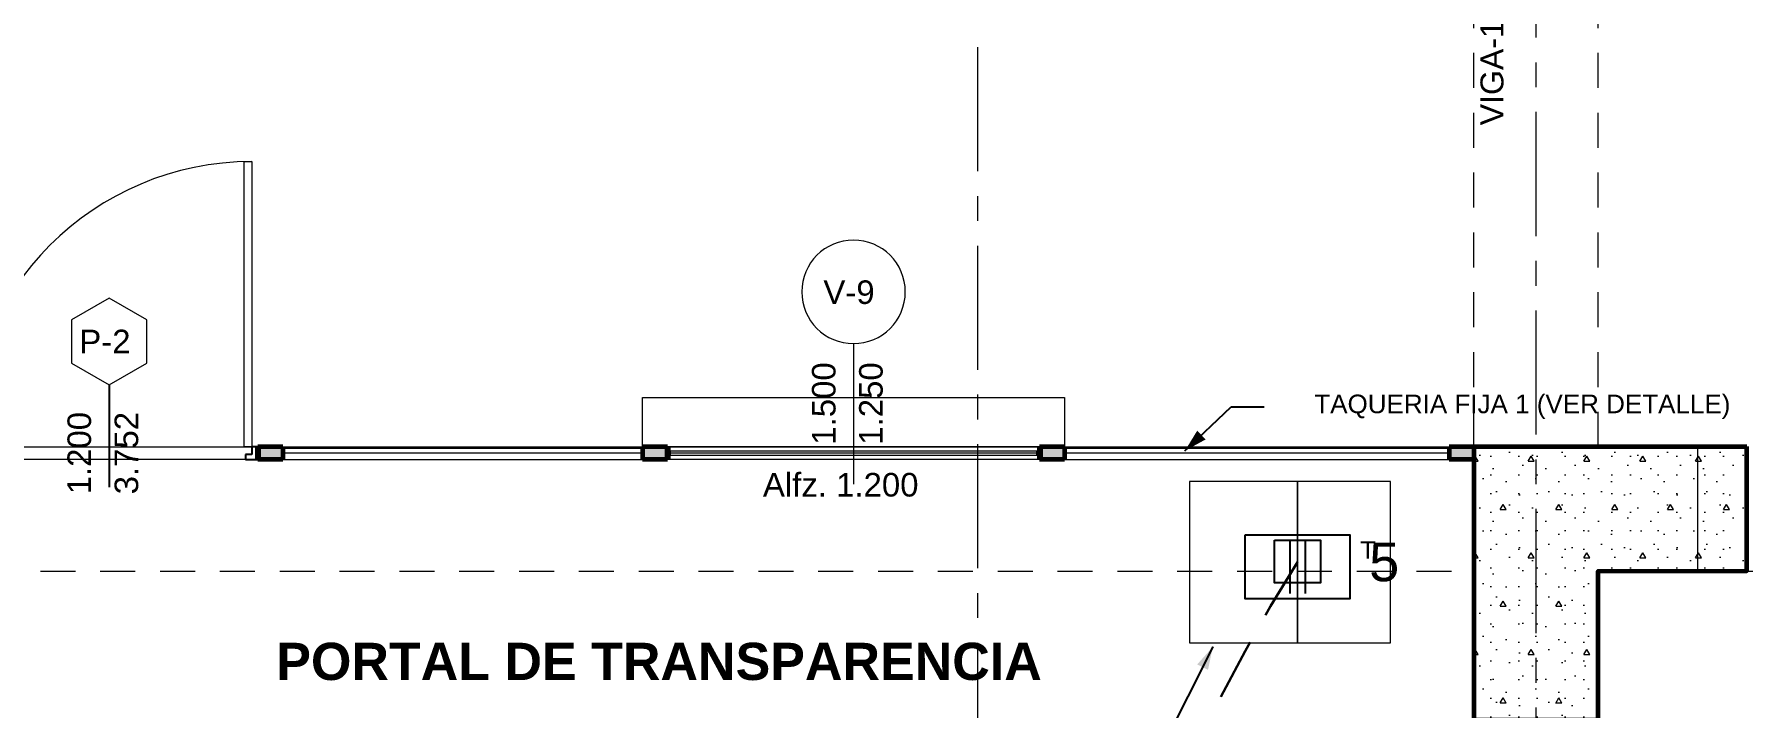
# Model space of a CAD drawing. Header units: inches. Extents: x -19 to 5698, y -728 to 92.
# Drawn here: x 17.27 to 24.18, y 16.35 to 19.06 of the extents above; entities that cross this region are included whole.
import ezdxf

# ---------------------------------------------------------------- set-up
doc = ezdxf.new("R2010")
doc.units = ezdxf.units.IN
doc.header["$MEASUREMENT"] = 0
doc.set_wipeout_variables(frame=1)
for name, pattern in [('HIDDEN', [0.375, 0.25, -0.125]), ('Hidden Line', [0.195611, 0.141111, -0.0545]), ('Punto & Raya', [0.65, 0.5, -0.075, 0, -0.075]), ('Wipeout_Contour', [1, 0, -1])]:
    doc.linetypes.add(name, pattern=pattern)
doc.layers.get('0').update_dxf_attribs({"color": 61})
for name, color, linetype, lineweight in [('00 conduct tomacorr', 120, 'HIDDEN', 30), ('00 IE LUZ EMERGENCIA', 253, 'Continuous', 0), ('T.S.', 61, 'Continuous', 25)]:
    doc.layers.add(name, color=color, linetype=linetype, lineweight=lineweight)
for name, color, linetype in [('02 _ ARQ _ ALB _ Ejes Generales', 251, 'Continuous'), ('02 _ ARQ _ ALB _ Mobiliario', 7, 'Continuous'), ('02 _ ARQ _ ALB _ Muros Interiores', 7, 'Continuous'), ('02 _ ARQ _ ZON _ Espacio.3D', 7, 'Continuous'), ('08 _ STR _ EXT _ 06 Columnas', 7, 'Continuous'), ('08 _ STR _ EXT _ 09 Vigas', 251, 'Continuous'), ('08 _ STR _ EXT _ 10 Vereda Exterior', 7, 'Continuous'), ('Acabado - Muros', 7, 'Continuous'), ('Interior - Mobiliario', 7, 'Continuous'), ('Marcador - Secciones', 7, 'Continuous'), ('Notas - Etiquetas', 7, 'Continuous')]:
    doc.layers.add(name, color=color, linetype=linetype)
doc.styles.add('Annotative', font='arial.ttf')
doc.styles.add('Estilo_Generado_1', font='swisseb.ttf')
doc.styles.add('Estilo_Generado_4', font='swisse.ttf')
doc.dimstyles.new('Estilo_Generado__8', dxfattribs={"dimtxt": 0.18, "dimasz": 0.0912, "dimexe": 0.18, "dimexo": 0.0625, "dimgap": 0, "dimtad": 0, "dimtih": 1, "dimtoh": 1, "dimdec": 4, "dimzin": 0, "dimdsep": 46, "dimcen": 0.09, "dimadec": 0, "dimazin": 0, "dimtfac": 1, "dimtdec": 4, "dimtmove": 0, "dimatfit": 3, "dimldrblk": 'ARROWHEAD_5', "dimfxl": 1, "dimtolj": 1, "dimtzin": 0, "dimarcsym": 0})
pattern_1 = [(0, (0, 0), (0, 0.03), [])]

# ---------------------------------------------------------------- blocks, each defined once
blk = doc.blocks.new('ARROWHEAD_5')
at = {"linetype": 'Continuous', "lineweight": 0}
blk.add_hatch(color=0, dxfattribs=at).paths.add_polyline_path([(-1, 0.2679), (0, 0), (-1, -0.2679)])
at = {"color": 0, "linetype": 'Continuous', "lineweight": 0}
blk.add_line((0, 0), (-1, 0), dxfattribs=at)
blk = doc.blocks.new('T.S.')
for p, q in [((2755.0914, 1630.1123), (2755.0914, 1629.8975)), ((2755.153, 1630.1123), (2755.153, 1629.8975))]:
    blk.add_line(p, q)
for points in [[(2754.9116, 1630.1338), (2755.3328, 1630.1338), (2755.3328, 1629.8758), (2754.9116, 1629.8758)], [(2755.0298, 1630.1123), (2755.2146, 1630.1123), (2755.2146, 1629.9403), (2755.0298, 1629.9403)]]:
    blk.add_lwpolyline(points, close=True)
at = {"color": 3, "insert": (2755.3768, 1630.1075), "char_height": 0.07, "attachment_point": 1}
blk.add_mtext_dynamic_manual_height_columns('{\\fVerdana|b0|i0|c0|p34;\\C1;T}', width=0.044429, gutter_width=12.5, heights=[0], dxfattribs=at)

msp = doc.modelspace()

# ---------------------------------------------------------------- hatches: boundary and pattern name
at = {"layer": '08 _ STR _ EXT _ 06 Columnas', "linetype": 'Continuous', "lineweight": 9}
h = msp.add_hatch(dxfattribs=at)
h.set_pattern_fill('HORMIGÓN_EN_MASA_0002', style=0, pattern_type=2)
h.set_pattern_definition([(0, (0, 0), (0, 0.3897114), [0.024375, -0.200625]), (0, (0.1125, 0.19486), (0, 0.3897114), [0.024375, -0.200625]), (60, (0, 0), (-0.3375, 0.1948557), [0.024375, -0.200625]), (60, (0.225, 0), (-0.3375, 0.1948557), [0.024375, -0.200625]), (120, (0.02437, 0), (0.3375, 0.1948557), [0.024375, -0.200625]), (120, (0.24938, 0), (0.3375, 0.1948557), [0.024375, -0.200625]), (0, (0, 0.0375), (0, 0.075), [0, -0.075, 0, -0.1125]), (45, (0.0375, 0.0375), (-0.053033, 0.053033), [0, -0.05625, 0, -0.09375])])
h.paths.add_polyline_path([(24.17, 17.4), (23.07, 17.4), (23.07, 16.2998), (23.57, 16.2999), (23.57, 16.9), (24.17, 16.9001)])
at = {"layer": '08 _ STR _ EXT _ 10 Vereda Exterior', "linetype": 'Continuous', "lineweight": 13}
h = msp.add_hatch(dxfattribs=at)
h.set_pattern_fill('RETÍCULA_100X100_0002', color=251, style=0, pattern_type=2)
h.set_pattern_definition([(360, (3.7574, 18.3027), (0, 2.53199), []), (90, (3.7574, 18.3027), (-3.6, 0), [])])
h.paths.add_polyline_path([(2.17, 3.6213), (4.2913, 1.5), (9.32, 1.5), (9.32, 6.5), (40.52, 6.5), (40.52, 1.5), (52.92, 1.5), (52.92, 19.0859), (51.57, 19.0859), (51.57, 7.2), (9.07, 7.2), (9.07, 7.85), (6.5201, 7.85, -0.414214), (6.2701, 8.1), (6.2701, 8.85, -0.414213), (6.5201, 9.1), (9.07, 9.1), (9.07, 12), (6.5201, 12, -0.414214), (6.2701, 12.25), (6.2701, 13, -0.414213), (6.5201, 13.25), (9.07, 13.25), (9.07, 16.15), (6.5201, 16.15, -0.414214), (6.2701, 16.4), (6.2701, 17.15, -0.414213), (6.5201, 17.4), (8.77, 17.4), (8.7706, 21.0499), (2.17, 21.0499)])

# ---------------------------------------------------------------- linework, layer by layer
at = {"layer": '00 conduct tomacorr'}
msp.add_arc((28.0753, 13.3308), 6.7584, 147.76533, 175.91647, dxfattribs=at)
at = {"layer": '02 _ ARQ _ ALB _ Ejes Generales', "color": 251, "linetype": 'Punto & Raya', "lineweight": 13, "true_color": 0x636466}
msp.add_line((23.32, 3.05), (23.32, 44.9), dxfattribs=at)
at = {"layer": '02 _ ARQ _ ALB _ Mobiliario', "color": 175, "linetype": 'Continuous', "lineweight": 13, "flags": 128}
for points in [[(22.3586, 17.2607), (21.9236, 17.2607), (21.9236, 16.6107), (22.3586, 16.6107)], [(22.3586, 17.2607), (22.3586, 16.6107), (22.7336, 16.6107), (22.7336, 17.2607)]]:
    msp.add_lwpolyline(points, close=True, dxfattribs=at)
at = {"layer": '02 _ ARQ _ ALB _ Muros Interiores', "color": 165, "linetype": 'Continuous', "lineweight": 15}
for p, q in [((18.115, 17.4), (18.115, 18.55)), ((18.115, 18.55), (18.145, 18.55)), ((18.145, 18.55), (18.145, 17.4)), ((20.57, 17.8165), (20.57, 17.25)), ((18.145, 17.4), (18.115, 17.4)), ((21.32, 17.4), (19.82, 17.4)), ((19.83, 17.385), (21.31, 17.385)), ((21.31, 17.375), (19.83, 17.375)), ((21.31, 17.365), (19.83, 17.365)), ((21.32, 17.35), (19.82, 17.35))]:
    msp.add_line(p, q, dxfattribs=at)
at = {"layer": '02 _ ARQ _ ALB _ Muros Interiores', "color": 152, "linetype": 'Continuous', "lineweight": 25}
msp.add_line((17.57, 17.65), (17.57, 17.2375), dxfattribs=at)
at = {"layer": '02 _ ARQ _ ALB _ Muros Interiores', "color": 165, "linetype": 'Continuous', "lineweight": 25}
for p, q in [((18.145, 17.37), (18.12, 17.37)), ((18.12, 17.37), (18.12, 17.35)), ((18.17, 17.4), (18.145, 17.4)), ((18.145, 17.4), (18.145, 17.37)), ((18.17, 17.35), (18.17, 17.4)), ((19.82, 17.385), (19.83, 17.385)), ((19.83, 17.365), (19.82, 17.365)), ((19.83, 17.385), (19.83, 17.365)), ((21.31, 17.365), (21.31, 17.385)), ((21.31, 17.385), (21.32, 17.385)), ((21.32, 17.365), (21.31, 17.365)), ((18.12, 17.35), (18.17, 17.35))]:
    msp.add_line(p, q, dxfattribs=at)
at = {"layer": '02 _ ARQ _ ALB _ Muros Interiores', "color": 7, "linetype": 'Continuous', "lineweight": 80}
for p, q in [((18.17, 17.4), (18.17, 17.35)), ((18.17, 17.4), (18.17, 17.35)), ((18.17, 17.4), (18.17, 17.35)), ((19.82, 17.4), (19.82, 17.385)), ((19.82, 17.4), (19.82, 17.385)), ((19.82, 17.385), (19.82, 17.365)), ((19.82, 17.385), (19.82, 17.365)), ((19.82, 17.385), (19.82, 17.365)), ((19.82, 17.365), (19.82, 17.35)), ((19.82, 17.365), (19.82, 17.35)), ((21.32, 17.4), (21.32, 17.385)), ((21.32, 17.4), (21.32, 17.385)), ((21.32, 17.385), (21.32, 17.365)), ((21.32, 17.385), (21.32, 17.365)), ((21.32, 17.385), (21.32, 17.365)), ((21.32, 17.365), (21.32, 17.35)), ((21.32, 17.365), (21.32, 17.35))]:
    msp.add_line(p, q, dxfattribs=at)
at = {"layer": '02 _ ARQ _ ALB _ Muros Interiores', "color": 251, "linetype": 'Continuous', "lineweight": 13, "flags": 128}
msp.add_lwpolyline([(20.7784, 18.025, 1), (20.3615, 18.025, 1)], format="xyb", close=True, dxfattribs=at)
msp.add_lwpolyline([(17.57, 18), (17.4184, 17.9125), (17.4184, 17.7375), (17.57, 17.65), (17.7215, 17.7375), (17.7215, 17.9125)], close=True, dxfattribs=at)
at = {"layer": '02 _ ARQ _ ALB _ Muros Interiores', "color": 165, "linetype": 'Continuous', "lineweight": 15}
msp.add_arc((18.145, 17.4), 1.15, 90, 180, dxfattribs=at)
at = {"layer": '02 _ ARQ _ ZON _ Espacio.3D', "color": 254, "linetype": 'Continuous', "lineweight": 0, "flags": 128}
msp.add_lwpolyline([(9.07, 29.7), (9.07, 17.4), (23.97, 17.4), (23.97, 16.9001), (23.57, 16.9001), (23.57, 16.2999), (23.445, 16.2999), (23.445, 8.1), (23.57, 8.1), (23.57, 7.45), (30.07, 7.45)], dxfattribs=at)
msp.add_lwpolyline([(23.195, 16.2998), (23.07, 16.2998), (23.07, 17.35), (16.97, 17.35), (16.97, 16.9001), (16.57, 16.9001), (16.57, 16.0999), (16.1199, 16.0999), (16.1199, 8.1), (16.57, 8.1), (16.57, 7.7), (16.97, 7.7), (16.97, 7.45), (22.67, 7.45), (22.67, 7.7), (23.07, 7.7), (23.07, 8.1), (23.195, 8.1)], close=True, dxfattribs=at)
at = {"layer": '08 _ STR _ EXT _ 06 Columnas', "color": 7, "linetype": 'Continuous', "lineweight": 60, "flags": 128}
msp.add_lwpolyline([(24.17, 17.4), (23.07, 17.4), (23.07, 16.2998), (23.57, 16.2999), (23.57, 16.9), (24.17, 16.9001)], close=True, dxfattribs=at)
at = {"layer": '08 _ STR _ EXT _ 09 Vigas', "color": 251, "linetype": 'Hidden Line', "lineweight": 13, "true_color": 0x636466}
for p, q in [((23.07, 17.4), (23.07, 29.7)), ((23.57, 17.4), (23.57, 29.7)), ((16.57, 16.9), (23.07, 16.9)), ((23.07, 7.7), (23.07, 16.9)), ((23.57, 16.9), (30.07, 16.9)), ((23.57, 7.7), (23.57, 16.9))]:
    msp.add_line(p, q, dxfattribs=at)
at = {"layer": 'Acabado - Muros', "color": 7, "linetype": 'Continuous', "lineweight": 60}
for p, q in [((18.17, 17.4), (18.17, 17.35)), ((19.82, 17.4), (19.82, 17.35)), ((21.3195, 17.4), (21.3195, 17.35)), ((23.07, 17.4), (23.07, 17.35))]:
    msp.add_line(p, q, dxfattribs=at)
at = {"layer": 'Marcador - Secciones', "color": 251, "linetype": 'Punto & Raya', "lineweight": 13, "true_color": 0x636466}
msp.add_line((21.07, 46.2111), (21.07, 0.8878), dxfattribs=at)

# ---------------------------------------------------------------- block references
at = {"layer": 'T.S.'}
msp.add_blockref('T.S.', (-2732.7636, -1613.0877), dxfattribs=at)

# ---------------------------------------------------------------- texts
at = {"layer": '00 IE LUZ EMERGENCIA', "style": 'Annotative'}
msp.add_attdef('5', (22.6476, 16.8587), '', height=0.1562, dxfattribs=at)
at = {"layer": '02 _ ARQ _ ALB _ Muros Interiores', "color": 5, "lineweight": 25, "char_height": 0.095, "attachment_point": 7, "style": 'Estilo_Generado_4'}
for s, insert in [('\\A1;{\\pql;\\pt0;\\fSwis721 Ex BT|b0|i0|c0|p34;V-9\\fSwis721 Ex BT|b0|i0|c0|p34;\\fSwis721 Ex BT|b0|i0|c0|p34;\\fSwis721 Ex BT|b0|i0|c0|p34;}', (20.4484, 17.9749)), ('\\A1;{\\pql;\\pt0;\\fSwis721 Ex BT|b0|i0|c0|p34;P-2\\fSwis721 Ex BT|b0|i0|c0|p34;\\fSwis721 Ex BT|b0|i0|c0|p34;\\fSwis721 Ex BT|b0|i0|c0|p34;}', (17.4501, 17.7775)), ('\\A1;{\\pql;\\pt0;\\fSwis721 Ex BT|b0|i0|c0|p34;Alfz. 1.200\\fSwis721 Ex BT|b0|i0|c0|p34;\\A1{\\H.66x;\\S^  ;}\\fSwis721 Ex BT|b0|i0|c0|p34;\\fSwis721 Ex BT|b0|i0|c0|p34;}', (20.2047, 17.1725))]:
    msp.add_mtext(s, dxfattribs=dict(at, insert=insert))
at = {"layer": '02 _ ARQ _ ALB _ Muros Interiores', "color": 5, "lineweight": 25, "char_height": 0.095, "attachment_point": 7, "rotation": 90, "style": 'Estilo_Generado_4'}
for s, insert in [('\\A1;{\\pql;\\pt0;\\fSwis721 Ex BT|b0|i0|c0|p34;1.500\\fSwis721 Ex BT|b0|i0|c0|p34;\\A1{\\H.66x;\\S^  ;}\\fSwis721 Ex BT|b0|i0|c0|p34;\\fSwis721 Ex BT|b0|i0|c0|p34;}', (20.525, 17.4091)), ('\\A1;{\\pql;\\pt0;\\fSwis721 Ex BT|b0|i0|c0|p34;1.250\\fSwis721 Ex BT|b0|i0|c0|p34;\\A1{\\H.66x;\\S^  ;}\\fSwis721 Ex BT|b0|i0|c0|p34;\\fSwis721 Ex BT|b0|i0|c0|p34;}', (20.715, 17.4091)), ('\\A1;{\\pql;\\pt0;\\fSwis721 Ex BT|b0|i0|c0|p34;1.200\\fSwis721 Ex BT|b0|i0|c0|p34;\\A1{\\H.66x;\\S^  ;}\\fSwis721 Ex BT|b0|i0|c0|p34;\\fSwis721 Ex BT|b0|i0|c0|p34;}', (17.525, 17.2091)), ('\\A1;{\\pql;\\pt0;\\fSwis721 Ex BT|b0|i0|c0|p34;3.752\\fSwis721 Ex BT|b0|i0|c0|p34;\\A1{\\H.66x;\\S^  ;}\\fSwis721 Ex BT|b0|i0|c0|p34;\\fSwis721 Ex BT|b0|i0|c0|p34;}', (17.715, 17.2091))]:
    msp.add_mtext(s, dxfattribs=dict(at, insert=insert))
at = {"layer": '02 _ ARQ _ ZON _ Espacio.3D', "color": 251, "lineweight": 25, "char_height": 0.15, "attachment_point": 2, "style": 'Estilo_Generado_1'}
for s, insert in [('\\A1;{\\pqc;\\pt0;\\fSwis721 Ex BT|b1|i0|c0|p34;PORTAL DE TRANSPARENCIA}', (19.7861, 16.6108)), ('\\A1;{\\pqc;\\pt0;\\fSwis721 Ex BT|b1|i0|c0|p34;}', (21.5683, 16.6555)), ('\\A1;{\\pqc;\\pt0;\\fSwis721 Ex BT|b1|i0|c0|p34;}', (21.582, 16.3705))]:
    msp.add_mtext(s, dxfattribs=dict(at, insert=insert))
at = {"layer": 'Notas - Etiquetas', "color": 171, "linetype": 'Continuous', "lineweight": 13, "insert": (23.19, 18.6963), "char_height": 0.0925, "attachment_point": 7, "rotation": 90, "style": 'Estilo_Generado_4'}
msp.add_mtext('\\A1;{\\pql;\\fSwis721 Ex BT|b0|i0|c0|p34;VIGA-103\\fSwis721 Ex BT|b0|i0|c0|p34; \\fSwis721 Ex BT|b0|i0|c0|p34;0.90\\fSwis721 Ex BT|b0|i0|c0|p34;x\\fSwis721 Ex BT|b0|i0|c0|p34;0.50\\fSwis721 Ex BT|b0|i0|c0|p34;m}', dxfattribs=at)
at = {"layer": 'Notas - Etiquetas', "color": 171, "linetype": 'Continuous', "lineweight": 13, "insert": (24.1032, 17.5621), "char_height": 0.075, "attachment_point": 6, "style": 'Estilo_Generado_4'}
msp.add_mtext('\\A1;{\\pqr;\\fSwis721 Ex BT|b0|i0|c0|p34;TAQUERIA FIJA 1 (VER DETALLE)\\fSwis721 Ex BT|b0|i0|c0|p34; }', dxfattribs=at)

# ---------------------------------------------------------------- leaders
at = {"layer": 'Notas - Etiquetas', "color": 144, "linetype": 'Continuous', "lineweight": 13, "annotation_type": 0, "has_hookline": 1, "hookline_direction": 0, "text_width": 1.1974}
msp.add_leader([(22.0175, 16.5939), (21.7543, 16.0722), (21.9825, 16.0722)], dimstyle='Estilo_Generado__8', dxfattribs=at)

# ---------------------------------------------------------------- next in the draw order: wipeouts: each hides what was drawn before it
at = {"color": 254, "linetype": 'Wipeout_Contour', "lineweight": 0, "ltscale": 102.980891}
msp.add_wipeout([(19.72, 17.4), (18.27, 17.4), (18.27, 17.35), (19.72, 17.35)], dxfattribs=at).dxf.layer = 'Acabado - Muros'
at = {"color": 254, "linetype": 'Wipeout_Contour', "lineweight": 0, "ltscale": 112.753663}
msp.add_wipeout([(22.97, 17.4), (21.4195, 17.4), (21.4195, 17.35), (22.97, 17.35)], dxfattribs=at).dxf.layer = 'Acabado - Muros'

# ---------------------------------------------------------------- next in the draw order: linework, layer by layer
at = {"layer": 'Acabado - Muros', "color": 251, "linetype": 'Continuous', "lineweight": 13, "flags": 128}
for points in [[(18.27, 17.4), (19.72, 17.4)], [(21.4195, 17.4), (22.97, 17.4)], [(18.27, 17.35), (19.72, 17.35)], [(21.4195, 17.35), (22.97, 17.35)]]:
    msp.add_lwpolyline(points, dxfattribs=at)

# ---------------------------------------------------------------- next in the draw order: wipeouts: each hides what was drawn before it
at = {"color": 254, "linetype": 'Wipeout_Contour', "lineweight": 0, "ltscale": 103.008459}
msp.add_wipeout([(19.72, 17.395), (18.27, 17.395), (18.27, 17.375), (19.72, 17.375)], dxfattribs=at).dxf.layer = 'Acabado - Muros'
at = {"color": 254, "linetype": 'Wipeout_Contour', "lineweight": 0, "ltscale": 112.778825}
msp.add_wipeout([(22.97, 17.395), (21.4195, 17.395), (21.4195, 17.375), (22.97, 17.375)], dxfattribs=at).dxf.layer = 'Acabado - Muros'

# ---------------------------------------------------------------- next in the draw order: hatches: boundary and pattern name
at = {"layer": 'Acabado - Muros', "linetype": 'Continuous', "lineweight": 0}
for points in [[(18.27, 17.4), (18.17, 17.4), (18.17, 17.35), (18.27, 17.35)], [(19.72, 17.4), (19.72, 17.35), (19.82, 17.35), (19.82, 17.4)], [(21.4195, 17.4), (21.3195, 17.4), (21.3195, 17.35), (21.4195, 17.35)], [(22.97, 17.4), (22.97, 17.35), (23.07, 17.35), (23.07, 17.4)]]:
    msp.add_hatch(color=254, dxfattribs=at).paths.add_polyline_path(points)
h = msp.add_hatch(dxfattribs=at)
h.set_pattern_fill('CONTRACHAPADO_0002', color=254, style=0, pattern_type=2)
h.set_pattern_definition(pattern_1)
h.paths.add_polyline_path([(19.72, 17.395), (18.27, 17.395), (18.27, 17.375), (19.72, 17.375)])
h = msp.add_hatch(dxfattribs=at)
h.set_pattern_fill('CONTRACHAPADO_0002', color=254, style=0, pattern_type=2)
h.set_pattern_definition(pattern_1)
h.paths.add_polyline_path([(22.97, 17.395), (21.4195, 17.395), (21.4195, 17.375), (22.97, 17.375)])

# ---------------------------------------------------------------- next in the draw order: linework, layer by layer
at = {"layer": '08 _ STR _ EXT _ 09 Vigas', "color": 251, "linetype": 'Hidden Line', "lineweight": 13, "true_color": 0x636466}
msp.add_line((9.57, 17.4), (30.07, 17.4), dxfattribs=at)
at = {"layer": 'Acabado - Muros', "color": 7, "linetype": 'Continuous', "lineweight": 60}
for p, q in [((18.27, 17.4), (18.17, 17.4)), ((18.27, 17.4), (18.27, 17.35)), ((19.72, 17.4), (19.72, 17.35)), ((19.82, 17.4), (19.72, 17.4)), ((21.4195, 17.4), (21.3195, 17.4)), ((21.4195, 17.4), (21.4195, 17.35)), ((22.97, 17.4), (22.97, 17.35)), ((23.07, 17.4), (22.97, 17.4)), ((18.27, 17.35), (18.17, 17.35)), ((19.82, 17.35), (19.72, 17.35)), ((21.4195, 17.35), (21.3195, 17.35)), ((23.07, 17.35), (22.97, 17.35))]:
    msp.add_line(p, q, dxfattribs=at)
at = {"layer": 'Acabado - Muros', "color": 7, "linetype": 'Continuous', "lineweight": 13, "flags": 128}
for points in [[(19.72, 17.395), (19.72, 17.375), (18.27, 17.375), (18.27, 17.395)], [(22.97, 17.395), (22.97, 17.375), (21.4195, 17.375), (21.4195, 17.395)]]:
    msp.add_lwpolyline(points, close=True, dxfattribs=at)
at = {"layer": 'Interior - Mobiliario', "color": 175, "linetype": 'Continuous', "lineweight": 13, "flags": 128}
msp.add_lwpolyline([(19.72, 17.5999), (21.4195, 17.5999), (21.4195, 17.4), (19.72, 17.4)], close=True, dxfattribs=at)

# ---------------------------------------------------------------- next in the draw order: leaders
at = {"layer": 'Notas - Etiquetas', "color": 144, "linetype": 'Continuous', "lineweight": 13, "annotation_type": 0, "has_hookline": 1, "hookline_direction": 0, "text_width": 1.8382}
msp.add_leader([(21.9055, 17.385), (22.0917, 17.5621), (22.2245, 17.5621)], dimstyle='Estilo_Generado__8', dxfattribs=at)

doc.saveas('drawing.dxf')
